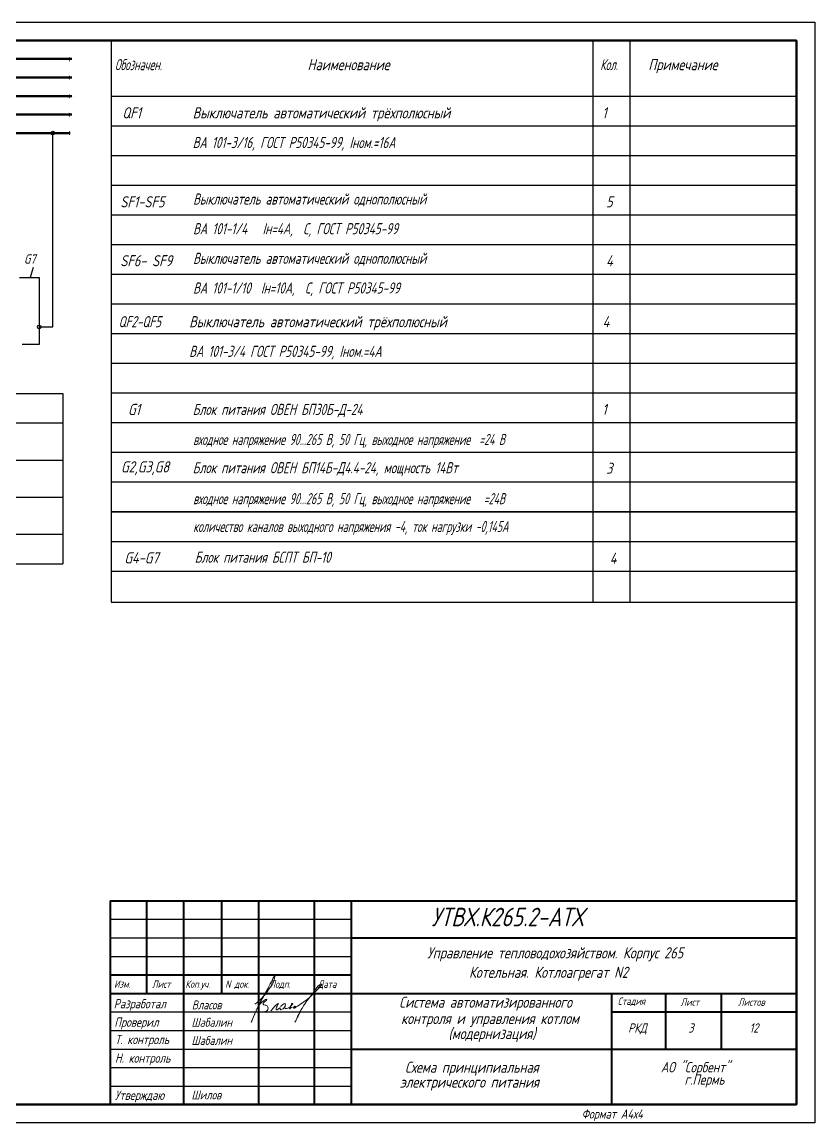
# Model space of a CAD drawing. Header units: millimetres. Extents: x 0 to 635, y 0 to 297.
# Drawn here: x 420.5 to 634.6, y 0 to 297 of the extents above; entities that cross this region are included whole.
import ezdxf

# ---------------------------------------------------------------- set-up
doc = ezdxf.new("R2010")
doc.units = ezdxf.units.MM
for name, color, linetype in [('1', 7, 'Continuous'), ('TEXT', 250, 'Continuous'), ('проводка', 184, 'Continuous')]:
    doc.layers.add(name, color=color, linetype=linetype)
doc.layers.add('MAIN', color=7, linetype='Continuous', lineweight=50)
doc.layers.add('Текст', color=7, linetype='Continuous', lineweight=50)
doc.styles.get("Standard").update_dxf_attribs({"font": '', "oblique": 15, "height": 2.5})
doc.styles.get('Standard').set_extended_font_data('GOST type A')

# ---------------------------------------------------------------- blocks, each defined once
blk = doc.blocks.new('Власов')
at = {"layer": 'проводка', "lineweight": 18}
for points in [[(-0.58, 2.47), (1.27, 4.07), (2.73, 5.82), (3.82, 7.33), (4.64, 9.02), (4.84, 10.28), (4.04, 8.93), (3.16, 7.2), (1.39, 3.86), (0.52, 2.26), (-1.55, -2.37), (-0.72, -0.35), (0.34, 1.8), (1.73, 3.31), (2.62, 3.78), (2.31, 3.3), (1.91, 2.96), (1.61, 2.44), (2.21, 2.21), (2.85, 1.83), (2.99, 1.4), (2.77, 0.75), (2.36, 0.49), (2.18, 0.43), (2.07, 0.4), (1.98, 0.4)], [(3.73, 0.66), (4.37, 1.39), (4.91, 2.01), (5.22, 2.29), (5.78, 2.66), (5.59, 2.28), (5.16, 1.05), (5.19, 0.9), (5.7, 1.1), (6.25, 1.38), (6.27, 1.2), (6.3, 1.02), (7.02, 1.21), (7.63, 2.13), (7.63, 2.52), (6.76, 2.22), (6.42, 1.7)]]:
    blk.add_spline(points, degree=3, dxfattribs=at)
for points, knots in [([(9.73, 1.6), (9.73, 1.6), (10.28, 1.61), (10.33, 1.73), (10.3, 1.95), (10.1, 1.88), (9.94, 1.44), (9.82, 1.2), (10.65, 1.75), (14.06, 4.01), (14.83, 4.98), (18.2, 8.2), (16.58, 7.61), (15.42, 5.89), (12.84, 2.54), (12.14, 1.35), (11.17, -0.37), (10.2, -2.51), (10.72, -1.41), (10.96, -1), (11.17, -0.6), (11.31, -0.38), (11.4, -0.29)], [5.202172, 5.202172, 5.202172, 5.202172, 5.207482, 5.981017, 6.074049, 6.477149, 7.534813, 8.416864, 10.873297, 16.080912, 19.105162, 21.731982, 23.469351, 25.755203, 29.311429, 34.513333, 38.416271, 38.862024, 39.053994, 43.961574, 49.897464, 51.239132, 51.239132, 51.239132, 51.239132]), ([(7.53, 1.66), (7.5, 1.54), (7.54, 1.28), (8.01, 1.24), (8.83, 1.57), (9.1, 2.08), (9.9, 2.69), (9.43, 2.64), (9.3, 2.52), (9.14, 2.21), (9.04, 1.25), (8.71, 1.13), (8.92, 1.39), (9.3, 1.54), (9.6, 1.6)], [0, 0, 0, 0, 0.614094, 1.118723, 1.807789, 3.045572, 4.744461, 5.191863, 5.576495, 6.389957, 8.441618, 9.345517, 10.182193, 10.758393, 10.758393, 10.758393, 10.758393])]:
    blk.add_open_spline(points, degree=3, knots=knots, dxfattribs=at)

msp = doc.modelspace()

# ---------------------------------------------------------------- linework, layer by layer
for p, q in [((0, 297), (634.6, 297)), ((634.6, 297), (634.6, 0)), ((634.6, 0), (0, 0))]:
    msp.add_line(p, q)
at = {"color": 7, "linetype": 'Continuous'}
msp.add_line((423.51, 230.82), (422.76, 228.07), dxfattribs=at)
at = {"color": 0, "linetype": 'Continuous', "lineweight": 40}
for p, q in [((444.37, 59.95), (629.6, 59.95)), ((454.12, 59.95), (454.12, 34.95)), ((464.12, 59.95), (464.12, 4.95)), ((474.37, 59.95), (474.37, 34.95)), ((484.37, 59.95), (484.37, 4.95)), ((499.37, 59.95), (499.37, 4.95)), ((509.37, 59.95), (509.37, 4.95)), ((509.37, 49.95), (629.37, 49.95)), ((444.37, 39.95), (509.37, 39.95)), ((444.37, 34.95), (629.6, 34.95)), ((509.37, 19.95), (629.37, 19.95))]:
    msp.add_line(p, q, dxfattribs=at)
at = {"color": 0, "linetype": 'ByBlock', "lineweight": 40}
for p, q in [((444.37, 59.95), (444.37, 5)), ((579.75, 5), (579.75, 34.95)), ((594.37, 19.95), (594.37, 34.95)), ((609.37, 19.95), (609.37, 34.95)), ((579.75, 29.95), (629.75, 29.95))]:
    msp.add_line(p, q, dxfattribs=at)
at = {"color": 0, "linetype": 'Continuous'}
for p, q in [((444.37, 54.95), (509.37, 54.95)), ((444.37, 49.95), (509.37, 49.95)), ((444.37, 44.95), (509.37, 44.95)), ((444.37, 29.95), (509.37, 29.95)), ((444.37, 24.95), (509.37, 24.95)), ((444.37, 24.95), (509.37, 24.95)), ((444.37, 19.95), (509.37, 19.95)), ((444.37, 14.95), (509.37, 14.95)), ((444.37, 9.95), (509.37, 9.95))]:
    msp.add_line(p, q, dxfattribs=at)
at = {"color": 7, "lineweight": 40}
msp.add_line((629.6, 5, -1), (596.04, 5, -1), dxfattribs=at)
at = {"layer": '1', "color": 7, "linetype": 'Continuous', "lineweight": 40}
msp.add_line((556.04, 5), (629.6, 5), dxfattribs=at)
at = {"layer": 'MAIN', "color": 7, "linetype": 'Continuous', "lineweight": -3}
for p, q in [((629.6, 292), (444.6, 292)), ((444.6, 292), (444.6, 140.46)), ((444.6, 292), (444.6, 277)), ((574.6, 292), (574.6, 140.46)), ((584.6, 292), (584.6, 140.46)), ((434.48, 276.93), (434.48, 276.93)), ((444.6, 277), (629.6, 277)), ((444.6, 269), (629.6, 269)), ((428.88, 214.76), (428.88, 267.03)), ((444.32, 261), (444.32, 261)), ((444.6, 261), (629.6, 261)), ((444.6, 253), (629.6, 253)), ((444.6, 245), (629.6, 245)), ((444.6, 237), (629.6, 237)), ((444.6, 229), (629.6, 229)), ((425.19, 228.04), (425.19, 225.14)), ((444.6, 221), (629.6, 221)), ((425.15, 214.76), (428.88, 214.76)), ((444.6, 213), (629.6, 213)), ((444.6, 205), (629.6, 205)), ((24.12, 196.83), (431.52, 196.83)), ((431.52, 196.83), (431.52, 150.83)), ((444.6, 197), (629.6, 197)), ((400.91, 188.83), (431.52, 188.83)), ((444.6, 189), (629.6, 189)), ((24.12, 178.83), (431.52, 178.83)), ((444.6, 181), (629.6, 181)), ((444.6, 173), (629.6, 173)), ((24.12, 168.83), (431.52, 168.83)), ((444.6, 165), (629.6, 165)), ((444.6, 164.86), (629.6, 164.86)), ((24.12, 158.83), (431.52, 158.83)), ((444.6, 156.86), (629.6, 156.86)), ((24.12, 150.83), (431.52, 150.83)), ((444.6, 148.86), (629.6, 148.86)), ((444.6, 140.46), (629.6, 140.46))]:
    msp.add_line(p, q, dxfattribs=at)
at = {"layer": 'MAIN', "color": 7, "linetype": 'Continuous', "lineweight": 50}
for p, q in [((46, 287.03), (433.97, 287.03)), ((56, 282.03), (433.97, 282.03)), ((66, 277.03), (433.97, 277.03)), ((75, 272.03), (433.97, 272.03)), ((84.01, 267.03), (433.55, 267.03))]:
    msp.add_line(p, q, dxfattribs=at)
at = {"layer": 'MAIN', "color": 7, "linetype": 'Continuous', "lineweight": 30}
for p, q in [((419.81, 228.04), (425.19, 228.04)), ((425.19, 227.89), (425.19, 210.04)), ((425.19, 210.04), (420.57, 210.04))]:
    msp.add_line(p, q, dxfattribs=at)
at = {"layer": 'MAIN', "color": 7, "linetype": 'Continuous', "lineweight": 50}
msp.add_lwpolyline([(20, 5), (20, 292), (629.6, 292), (629.6, 5)], close=True, dxfattribs=at)
at = {"layer": 'MAIN', "color": 7, "linetype": 'Continuous', "lineweight": -3}
for centre in [(428.88, 267.04), (425.19, 214.77)]:
    msp.add_circle(centre, 0.495, dxfattribs=at)

# ---------------------------------------------------------------- block references
at = {"color": 0, "lineweight": 25}
msp.add_blockref('Власов', (483.98, 29.6, -10), dxfattribs=at)

# ---------------------------------------------------------------- texts
at = {"color": 0, "linetype": 'Continuous', "oblique": 15}
for s, height, p in [('УТВХ.К265.2-АТХ', 5, (531.08, 53.07)), ('Изм.', 2, (445.37, 36.45)), ('Лист', 2, (455.62, 36.45)), ('Коп.уч.', 2, (464.62, 36.45)), ('N док.', 2, (475.37, 36.45)), ('Подп.', 2, (487.37, 36.45)), ('Дата', 2, (500.37, 36.45)), ('Разработал', 2.5, (445.28, 30.92)), ('Власов', 2.4, (466.37, 30.65)), ('Стадия', 2, (581.37, 31.86)), ('Лист', 2, (598.31, 31.6)), ('Листов ', 2, (613.82, 31.6)), ('Проверил', 2.5, (445.44, 25.95)), ('Шабалин', 2.4, (466.27, 25.95)), ('Т. контроль', 2.5, (445.63, 21.26)), ('Шабалин', 2.4, (466.27, 21.06)), ('Н. контроль', 2.5, (445.63, 16.26)), ('АО "Сорбент"', 2.8, (592.97, 13.65)), ('г.Пермь', 2.8, (599.37, 10.32)), ('Утверждаю', 2.5, (445.6, 6.23)), ('Шилов', 2.4, (466.27, 6.36))]:
    msp.add_text(s, height=height, dxfattribs=at).set_placement(p)
at = {"linetype": 'Continuous', "oblique": 15}
for s, p in [('Управление тепловодохозяйством. Корпус 265', (529.94, 44.4)), ('Котельная. Котлоагрегат N2', (541.21, 39.15)), ('Система автоматизированного ', (522.35, 31.09)), ('контроля и управления котлом', (522.86, 26.69)), ('(модернизация)', (535.65, 22.63))]:
    msp.add_text(s, height=3, dxfattribs=at).set_placement(p)
at = {"layer": 'MAIN', "color": 7, "linetype": 'Continuous', "lineweight": -3, "oblique": 15}
for p in [(434.67, 285.93), (434.67, 280.93), (434.67, 275.93), (434.67, 270.93), (434.67, 266.04)]:
    msp.add_text('~', height=2.5, rotation=90, dxfattribs=at).set_placement(p)
for s, width, p in [('Обозначен.', 0.8, (445.6, 284)), ('Кол.', 0.8, (576.6, 284)), ('ВА 101-3/16, ГОСТ Р50345-99, Iном.=16А', 0.9, (466.6, 263)), ('Выключатель автоматический однополюсный ', 0.9, (466.71, 247.75)), ('ВА 101-1/4   Iн=4А,  С, ГОСТ Р50345-99', 0.9, (466.71, 239.75)), ('Выключатель автоматический однополюсный ', 0.9, (466.71, 231.75)), ('ВА 101-1/10  Iн=10А,  С, ГОСТ Р50345-99', 0.9, (466.71, 223.75)), ('QF2-QF5', 0.9, (446.57, 214.66)), ('ВА 101-3/4 ГОСТ Р50345-99, Iном.=4А', 0.9, (465.66, 206.66)), ('Блок питания ОВЕН БП30Б-Д-24', 0.9, (466.6, 191)), ('входное напряжение 90...265 В, 50 Гц, выходное напряжение  =24 В', 0.8, (466.73, 182.9)), ('Блок питания ОВЕН БП14Б-Д4.4-24, мощность 14Вт', 0.9, (466.6, 175.27)), ('входное напряжение 90...265 В, 50 Гц, выходное напряжение   =24В', 0.8, (466.73, 166.92)), ('количество каналов выходного напряжения -4, ток нагрузки -0,145А', 0.8, (466.73, 159.42)), ('Блок питания БСПТ БП-10', 0.9, (467.15, 151.12))]:
    msp.add_text(s, height=3, dxfattribs=dict(at, width=width)).set_placement(p)
for s, height, p in [('Наименование', 3, (497.6, 284)), ('Примечание', 3, (589.6, 284)), ('QF1', 3, (447.6, 271)), ('Выключатель автоматический трёхполюсный', 3, (466.6, 271)), (' 1', 3, (575.6, 271)), ('SF1-SF5', 3, (447.06, 247)), ('5', 3, (578.21, 247)), ('G7', 2.5, (421.07, 231.83)), ('SF6- SF9', 3, (447.06, 231.11)), ('4', 3, (578.21, 231.11)), ('Выключатель автоматический трёхполюсный', 3, (465.66, 214.66)), ('4', 3, (577.27, 214.66)), (' G1', 3, (447.6, 191)), (' 1', 3, (575.6, 191)), (' G2,G3,G8', 3, (445.71, 175.5)), ('3', 3, (578.21, 175.11)), ('G4-G7', 3, (448.15, 150.97)), ('4', 3, (579.19, 150.84))]:
    msp.add_text(s, height=height, dxfattribs=at).set_placement(p)
at = {"layer": 'TEXT', "color": 7, "linetype": 'Continuous', "lineweight": -3, "oblique": 15}
for s, p in [('Схема принципиальная', (523.93, 13.54)), ('электрического питания', (522.55, 9.54))]:
    msp.add_text(s, height=3, dxfattribs=at).set_placement(p)
at = {"layer": 'TEXT', "color": 7, "linetype": 'Continuous', "lineweight": 50, "oblique": 15}
msp.add_text('Формат А4х4', height=2.5, dxfattribs=at).set_placement((571.59, 1.19))
at = {"layer": 'Текст', "lineweight": -3, "oblique": 15}
for s, p in [('РКД', (584.17, 24.38, 10)), ('3', (600.42, 24.38, 10)), ('12', (616.92, 24.38, 10))]:
    msp.add_text(s, height=2.5, dxfattribs=at).set_placement(p)

doc.saveas('drawing.dxf')
